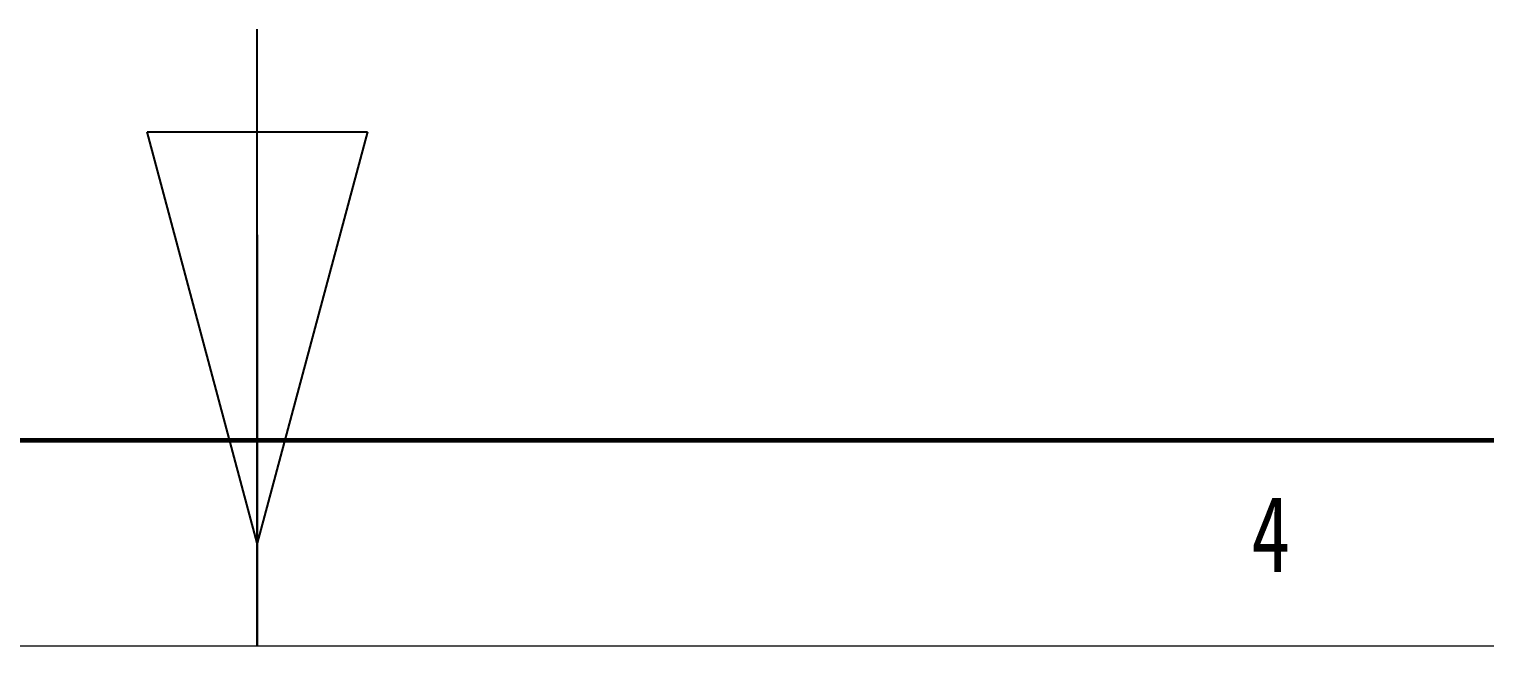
# Model space of a CAD drawing. Header units: millimetres. Extents: x 114 to 401, y 1477 to 1677.
# Drawn here: x 251.61 to 287.01, y 1477.26 to 1492.26 of the extents above; entities that cross this region are included whole.
import ezdxf
from ezdxf.lldxf.tags import DXFTag

# ---------------------------------------------------------------- set-up
doc = ezdxf.new("R2010")
doc.units = ezdxf.units.MM
doc.layers.get('0').update_dxf_attribs({"linetype": 'CONTINUOUS'})
doc.styles.add('SLDTEXTSTYLE0', font='TXT', dxfattribs={"width": 0.75})
tags = doc.linetypes.add('DASHED', pattern=[25.72, 12.86, -12.86]).pattern_tags.tags
tags[6:7] = [DXFTag(74, 4), DXFTag(75, 0), DXFTag(340, '0'), DXFTag(46, 0.0), DXFTag(50, 0.0), DXFTag(44, 0.0), DXFTag(45, 0.0)]
tags[4:5] = [DXFTag(74, 4), DXFTag(75, 0), DXFTag(340, '0'), DXFTag(46, 0.0), DXFTag(50, 0.0), DXFTag(44, 0.0), DXFTag(45, 0.0)]

msp = doc.modelspace()

# ---------------------------------------------------------------- linework, layer by layer
at = {"color": 18, "linetype": 'Continuous'}
for p, q in [((257.16, 1477.264), (257.16, 1492.264)), ((257.16, 1479.764), (254.481, 1489.764)), ((254.481, 1489.764), (259.84, 1489.764)), ((259.84, 1489.764), (257.16, 1479.764)), ((257.16, 1487.264), (257.16, 1477.264))]:
    msp.add_line(p, q, dxfattribs=at)
at = {"color": 18, "linetype": 'DASHED', "lineweight": 5, "ltscale": 1.75}
for p, q in [((257.16, 1487.264), (257.16, 1477.264)), ((113.66, 1477.264), (400.66, 1477.264))]:
    msp.add_line(p, q, dxfattribs=at)
at = {"color": 7, "linetype": 'Continuous', "lineweight": 60}
msp.add_line((118.66, 1482.264), (395.66, 1482.264), dxfattribs=at)

# ---------------------------------------------------------------- texts
at = {"color": 7, "linetype": 'Continuous', "lineweight": 0, "insert": (281.327, 1480.911), "char_height": 1.852, "attachment_point": 1, "style": 'SLDTEXTSTYLE0'}
msp.add_mtext('4', dxfattribs=at)

doc.saveas('drawing.dxf')
